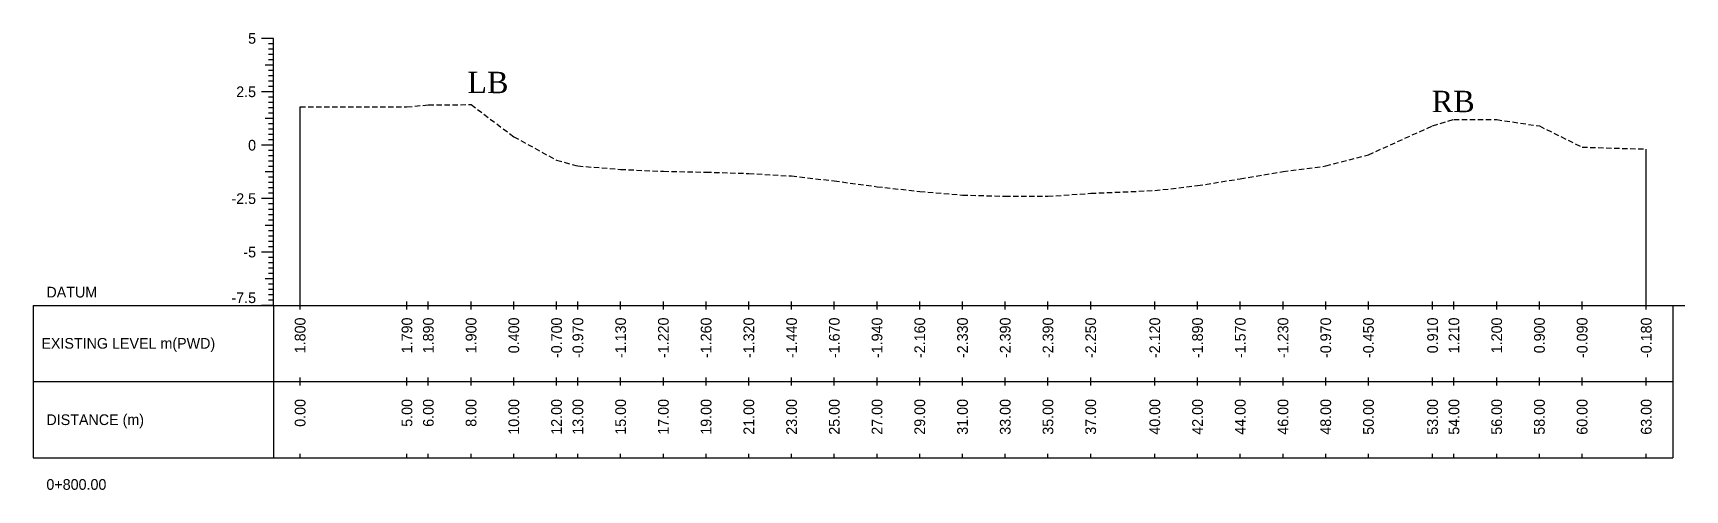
# Model space of a CAD drawing. Header units: inches. Extents: x 6579 to 9220, y -2276 to -1013.
# Drawn here: x 7155.2 to 7232.5, y -1119.5 to -1098.1 of the extents above; entities that cross this region are included whole.
import ezdxf
from ezdxf.enums import TextEntityAlignment as Align

# ---------------------------------------------------------------- set-up
doc = ezdxf.new("R2010")
doc.units = ezdxf.units.IN
doc.header["$MEASUREMENT"] = 0
doc.linetypes.add('HIDDEN', pattern=[0.375, 0.25, -0.125])
doc.layers.add('CS_Drawing', color=7, linetype='Continuous')
doc.layers.add('GL', color=3, linetype='HIDDEN')
doc.styles.add('romans', font='romans.shx')

msp = doc.modelspace()

# ---------------------------------------------------------------- linework, layer by layer
at = {"layer": 'CS_Drawing'}
for p, q in [((7166.45, -1098.394), (7165.887, -1098.394)), ((7166.45, -1098.394), (7166.056, -1098.394)), ((7166.45, -1098.394), (7166.225, -1098.394)), ((7166.45, -1110.894), (7166.45, -1098.394)), ((7166.45, -1098.644), (7166.225, -1098.644)), ((7166.45, -1098.894), (7166.225, -1098.894)), ((7166.45, -1099.144), (7166.225, -1099.144)), ((7166.45, -1099.644), (7166.056, -1099.644)), ((7166.45, -1099.394), (7166.225, -1099.394)), ((7166.45, -1099.644), (7166.225, -1099.644)), ((7166.45, -1099.894), (7166.225, -1099.894)), ((7166.45, -1100.144), (7166.225, -1100.144)), ((7166.45, -1100.894), (7165.887, -1100.894)), ((7166.45, -1100.894), (7166.056, -1100.894)), ((7166.45, -1100.394), (7166.225, -1100.394)), ((7166.45, -1100.644), (7166.225, -1100.644)), ((7166.45, -1100.894), (7166.225, -1100.894)), ((7166.45, -1101.144), (7166.225, -1101.144)), ((7166.45, -1101.394), (7166.225, -1101.394)), ((7166.45, -1101.644), (7166.225, -1101.644)), ((7167.7, -1110.894), (7167.7, -1101.594)), ((7166.45, -1102.144), (7166.056, -1102.144)), ((7166.45, -1101.894), (7166.225, -1101.894)), ((7166.45, -1102.144), (7166.225, -1102.144)), ((7166.45, -1102.394), (7166.225, -1102.394)), ((7166.45, -1102.644), (7166.225, -1102.644)), ((7166.45, -1102.894), (7166.225, -1102.894)), ((7166.45, -1103.144), (7166.225, -1103.144)), ((7166.45, -1103.394), (7165.887, -1103.394)), ((7166.45, -1103.394), (7166.056, -1103.394)), ((7166.45, -1103.394), (7166.225, -1103.394)), ((7166.45, -1103.644), (7166.225, -1103.644)), ((7166.45, -1103.894), (7166.225, -1103.894)), ((7230.7, -1110.894), (7230.7, -1103.574)), ((7166.45, -1104.644), (7166.056, -1104.644)), ((7166.45, -1104.144), (7166.225, -1104.144)), ((7166.45, -1104.394), (7166.225, -1104.394)), ((7166.45, -1104.644), (7166.225, -1104.644)), ((7166.45, -1104.894), (7166.225, -1104.894)), ((7166.45, -1105.144), (7166.225, -1105.144)), ((7166.45, -1105.394), (7166.225, -1105.394)), ((7166.45, -1105.894), (7165.887, -1105.894)), ((7166.45, -1105.894), (7166.056, -1105.894)), ((7166.45, -1105.644), (7166.225, -1105.644)), ((7166.45, -1105.894), (7166.225, -1105.894)), ((7166.45, -1106.144), (7166.225, -1106.144)), ((7166.45, -1106.394), (7166.225, -1106.394)), ((7166.45, -1106.644), (7166.225, -1106.644)), ((7166.45, -1106.894), (7166.225, -1106.894)), ((7166.45, -1107.144), (7166.056, -1107.144)), ((7166.45, -1107.144), (7166.225, -1107.144)), ((7166.45, -1107.394), (7166.225, -1107.394)), ((7166.45, -1107.644), (7166.225, -1107.644)), ((7166.45, -1108.394), (7165.887, -1108.394)), ((7166.45, -1108.394), (7166.056, -1108.394)), ((7166.45, -1107.894), (7166.225, -1107.894)), ((7166.45, -1108.144), (7166.225, -1108.144)), ((7166.45, -1108.394), (7166.225, -1108.394)), ((7166.45, -1108.644), (7166.225, -1108.644)), ((7166.45, -1108.894), (7166.225, -1108.894)), ((7166.45, -1109.144), (7166.225, -1109.144)), ((7166.45, -1109.394), (7166.225, -1109.394)), ((7166.45, -1109.644), (7166.056, -1109.644)), ((7166.45, -1109.644), (7166.225, -1109.644)), ((7166.45, -1109.894), (7166.225, -1109.894)), ((7166.45, -1110.144), (7166.225, -1110.144)), ((7155.2, -1110.894), (7166.45, -1110.894)), ((7155.2, -1110.894), (7155.2, -1118.019)), ((7166.45, -1110.894), (7165.887, -1110.894)), ((7166.45, -1110.894), (7166.056, -1110.894)), ((7166.45, -1110.394), (7166.225, -1110.394)), ((7166.45, -1110.644), (7166.225, -1110.644)), ((7166.45, -1110.894), (7166.225, -1110.894)), ((7166.45, -1110.894), (7231.95, -1110.894)), ((7166.45, -1110.894), (7166.45, -1118.019)), ((7167.7, -1111.082), (7167.7, -1110.707)), ((7172.7, -1111.082), (7172.7, -1110.707)), ((7173.7, -1111.082), (7173.7, -1110.707)), ((7175.7, -1111.082), (7175.7, -1110.707)), ((7177.7, -1111.082), (7177.7, -1110.707)), ((7179.7, -1111.082), (7179.7, -1110.707)), ((7180.7, -1111.082), (7180.7, -1110.707)), ((7182.7, -1111.082), (7182.7, -1110.707)), ((7184.7, -1111.082), (7184.7, -1110.707)), ((7186.7, -1111.082), (7186.7, -1110.707)), ((7188.7, -1111.082), (7188.7, -1110.707)), ((7190.7, -1111.082), (7190.7, -1110.707)), ((7192.7, -1111.082), (7192.7, -1110.707)), ((7194.7, -1111.082), (7194.7, -1110.707)), ((7196.7, -1111.082), (7196.7, -1110.707)), ((7198.7, -1111.082), (7198.7, -1110.707)), ((7200.7, -1111.082), (7200.7, -1110.707)), ((7202.7, -1111.082), (7202.7, -1110.707)), ((7204.7, -1111.082), (7204.7, -1110.707)), ((7207.7, -1111.082), (7207.7, -1110.707)), ((7209.7, -1111.082), (7209.7, -1110.707)), ((7211.7, -1111.082), (7211.7, -1110.707)), ((7213.7, -1111.082), (7213.7, -1110.707)), ((7215.7, -1111.082), (7215.7, -1110.707)), ((7217.7, -1111.082), (7217.7, -1110.707)), ((7220.7, -1111.082), (7220.7, -1110.707)), ((7221.7, -1111.082), (7221.7, -1110.707)), ((7223.7, -1111.082), (7223.7, -1110.707)), ((7225.7, -1111.082), (7225.7, -1110.707)), ((7227.7, -1111.082), (7227.7, -1110.707)), ((7230.7, -1111.082), (7230.7, -1110.707)), ((7231.95, -1110.894), (7232.512, -1110.894)), ((7231.95, -1110.894), (7232.343, -1110.894)), ((7231.95, -1110.894), (7232.175, -1110.894)), ((7231.95, -1110.894), (7231.95, -1118.019)), ((7155.2, -1114.457), (7166.45, -1114.457)), ((7166.45, -1114.457), (7231.95, -1114.457)), ((7166.45, -1114.457), (7231.95, -1114.457)), ((7167.7, -1114.644), (7167.7, -1114.269)), ((7172.7, -1114.644), (7172.7, -1114.269)), ((7173.7, -1114.644), (7173.7, -1114.269)), ((7175.7, -1114.644), (7175.7, -1114.269)), ((7177.7, -1114.644), (7177.7, -1114.269)), ((7179.7, -1114.644), (7179.7, -1114.269)), ((7180.7, -1114.644), (7180.7, -1114.269)), ((7182.7, -1114.644), (7182.7, -1114.269)), ((7184.7, -1114.644), (7184.7, -1114.269)), ((7186.7, -1114.644), (7186.7, -1114.269)), ((7188.7, -1114.644), (7188.7, -1114.269)), ((7190.7, -1114.644), (7190.7, -1114.269)), ((7192.7, -1114.644), (7192.7, -1114.269)), ((7194.7, -1114.644), (7194.7, -1114.269)), ((7196.7, -1114.644), (7196.7, -1114.269)), ((7198.7, -1114.644), (7198.7, -1114.269)), ((7200.7, -1114.644), (7200.7, -1114.269)), ((7202.7, -1114.644), (7202.7, -1114.269)), ((7204.7, -1114.644), (7204.7, -1114.269)), ((7207.7, -1114.644), (7207.7, -1114.269)), ((7209.7, -1114.644), (7209.7, -1114.269)), ((7211.7, -1114.644), (7211.7, -1114.269)), ((7213.7, -1114.644), (7213.7, -1114.269)), ((7215.7, -1114.644), (7215.7, -1114.269)), ((7217.7, -1114.644), (7217.7, -1114.269)), ((7220.7, -1114.644), (7220.7, -1114.269)), ((7221.7, -1114.644), (7221.7, -1114.269)), ((7223.7, -1114.644), (7223.7, -1114.269)), ((7225.7, -1114.644), (7225.7, -1114.269)), ((7227.7, -1114.644), (7227.7, -1114.269)), ((7230.7, -1114.644), (7230.7, -1114.269)), ((7167.7, -1118.019), (7167.7, -1117.832)), ((7172.7, -1118.019), (7172.7, -1117.832)), ((7173.7, -1118.019), (7173.7, -1117.832)), ((7175.7, -1118.019), (7175.7, -1117.832)), ((7177.7, -1118.019), (7177.7, -1117.832)), ((7179.7, -1118.019), (7179.7, -1117.832)), ((7180.7, -1118.019), (7180.7, -1117.832)), ((7182.7, -1118.019), (7182.7, -1117.832)), ((7184.7, -1118.019), (7184.7, -1117.832)), ((7186.7, -1118.019), (7186.7, -1117.832)), ((7188.7, -1118.019), (7188.7, -1117.832)), ((7190.7, -1118.019), (7190.7, -1117.832)), ((7192.7, -1118.019), (7192.7, -1117.832)), ((7194.7, -1118.019), (7194.7, -1117.832)), ((7196.7, -1118.019), (7196.7, -1117.832)), ((7198.7, -1118.019), (7198.7, -1117.832)), ((7200.7, -1118.019), (7200.7, -1117.832)), ((7202.7, -1118.019), (7202.7, -1117.832)), ((7204.7, -1118.019), (7204.7, -1117.832)), ((7207.7, -1118.019), (7207.7, -1117.832)), ((7209.7, -1118.019), (7209.7, -1117.832)), ((7211.7, -1118.019), (7211.7, -1117.832)), ((7213.7, -1118.019), (7213.7, -1117.832)), ((7215.7, -1118.019), (7215.7, -1117.832)), ((7217.7, -1118.019), (7217.7, -1117.832)), ((7220.7, -1118.019), (7220.7, -1117.832)), ((7221.7, -1118.019), (7221.7, -1117.832)), ((7223.7, -1118.019), (7223.7, -1117.832)), ((7225.7, -1118.019), (7225.7, -1117.832)), ((7227.7, -1118.019), (7227.7, -1117.832)), ((7230.7, -1118.019), (7230.7, -1117.832)), ((7155.2, -1118.019), (7166.45, -1118.019)), ((7166.45, -1118.019), (7231.95, -1118.019))]:
    msp.add_line(p, q, dxfattribs=at)
at = {"layer": 'GL'}
msp.add_lwpolyline([(7167.7, -1101.594), (7172.7, -1101.604), (7173.7, -1101.504), (7175.7, -1101.494), (7177.7, -1102.994), (7179.7, -1104.094), (7180.7, -1104.364), (7182.7, -1104.524), (7184.7, -1104.614), (7186.7, -1104.654), (7188.7, -1104.714), (7190.7, -1104.834), (7192.7, -1105.064), (7194.7, -1105.334), (7196.7, -1105.554), (7198.7, -1105.724), (7200.7, -1105.784), (7202.7, -1105.784), (7204.7, -1105.644), (7207.7, -1105.514), (7209.7, -1105.284), (7211.7, -1104.964), (7213.7, -1104.624), (7215.7, -1104.364), (7217.7, -1103.844), (7220.7, -1102.484), (7221.7, -1102.184), (7223.7, -1102.194), (7225.7, -1102.494), (7227.7, -1103.484), (7230.7, -1103.574)], dxfattribs=at)

# ---------------------------------------------------------------- texts
at = {"char_height": 1, "width": 263.40586, "attachment_point": 1, "style": 'romans'}
for s, insert in [('{\\fTimes New Roman|b0|i0|c0|p18;LB}', (7175.521, -1099.957)), ('{\\fTimes New Roman|b0|i0|c0|p18;RB}', (7220.658, -1100.846))]:
    msp.add_mtext(s, dxfattribs=dict(at, insert=insert))
at = {"layer": 'CS_Drawing'}
for s, p in [('5', (7165.637, -1098.394)), ('2.5', (7165.637, -1100.894)), ('0', (7165.637, -1103.394)), ('-2.5', (7165.637, -1105.894)), ('-5', (7165.637, -1108.394))]:
    msp.add_text(s, height=0.5, dxfattribs=at).set_placement(p, align=Align.MIDDLE_RIGHT)
for s, p in [('DATUM', (7155.825, -1110.269)), ('EXISTING LEVEL m(PWD)', (7155.589, -1112.665)), ('DISTANCE (m)', (7155.825, -1116.238)), ('0+800.00', (7155.825, -1119.269))]:
    msp.add_text(s, height=0.5, dxfattribs=at).set_placement(p, align=Align.MIDDLE_LEFT)
msp.add_text('-7.5', height=0.5, dxfattribs=at).set_placement((7165.637, -1110.782), align=Align.RIGHT)
for s, p in [('1.800', (7167.7, -1111.457)), ('1.790', (7172.7, -1111.457)), ('1.890', (7173.7, -1111.457)), ('1.900', (7175.7, -1111.457)), ('0.400', (7177.7, -1111.457)), ('-0.700', (7179.7, -1111.457)), ('-0.970', (7180.7, -1111.457)), ('-1.130', (7182.7, -1111.457)), ('-1.220', (7184.7, -1111.457)), ('-1.260', (7186.7, -1111.457)), ('-1.320', (7188.7, -1111.457)), ('-1.440', (7190.7, -1111.457)), ('-1.670', (7192.7, -1111.457)), ('-1.940', (7194.7, -1111.457)), ('-2.160', (7196.7, -1111.457)), ('-2.330', (7198.7, -1111.457)), ('-2.390', (7200.7, -1111.457)), ('-2.390', (7202.7, -1111.457)), ('-2.250', (7204.7, -1111.457)), ('-2.120', (7207.7, -1111.457)), ('-1.890', (7209.7, -1111.457)), ('-1.570', (7211.7, -1111.457)), ('-1.230', (7213.7, -1111.457)), ('-0.970', (7215.7, -1111.457)), ('-0.450', (7217.7, -1111.457)), ('0.910', (7220.7, -1111.457)), ('1.210', (7221.7, -1111.457)), ('1.200', (7223.7, -1111.457)), ('0.900', (7225.7, -1111.457)), ('-0.090', (7227.7, -1111.457)), ('-0.180', (7230.7, -1111.457)), ('0.00', (7167.7, -1115.269)), ('5.00', (7172.7, -1115.269)), ('6.00', (7173.7, -1115.269)), ('8.00', (7175.7, -1115.269)), ('10.00', (7177.7, -1115.269)), ('12.00', (7179.7, -1115.269)), ('13.00', (7180.7, -1115.269)), ('15.00', (7182.7, -1115.269)), ('17.00', (7184.7, -1115.269)), ('19.00', (7186.7, -1115.269)), ('21.00', (7188.7, -1115.269)), ('23.00', (7190.7, -1115.269)), ('25.00', (7192.7, -1115.269)), ('27.00', (7194.7, -1115.269)), ('29.00', (7196.7, -1115.269)), ('31.00', (7198.7, -1115.269)), ('33.00', (7200.7, -1115.269)), ('35.00', (7202.7, -1115.269)), ('37.00', (7204.7, -1115.269)), ('40.00', (7207.7, -1115.269)), ('42.00', (7209.7, -1115.269)), ('44.00', (7211.7, -1115.269)), ('46.00', (7213.7, -1115.269)), ('48.00', (7215.7, -1115.269)), ('50.00', (7217.7, -1115.269)), ('53.00', (7220.7, -1115.269)), ('54.00', (7221.7, -1115.269)), ('56.00', (7223.7, -1115.269)), ('58.00', (7225.7, -1115.269)), ('60.00', (7227.7, -1115.269)), ('63.00', (7230.7, -1115.269))]:
    msp.add_text(s, height=0.5, rotation=90, dxfattribs=at).set_placement(p, align=Align.MIDDLE_RIGHT)

doc.saveas('drawing.dxf')
